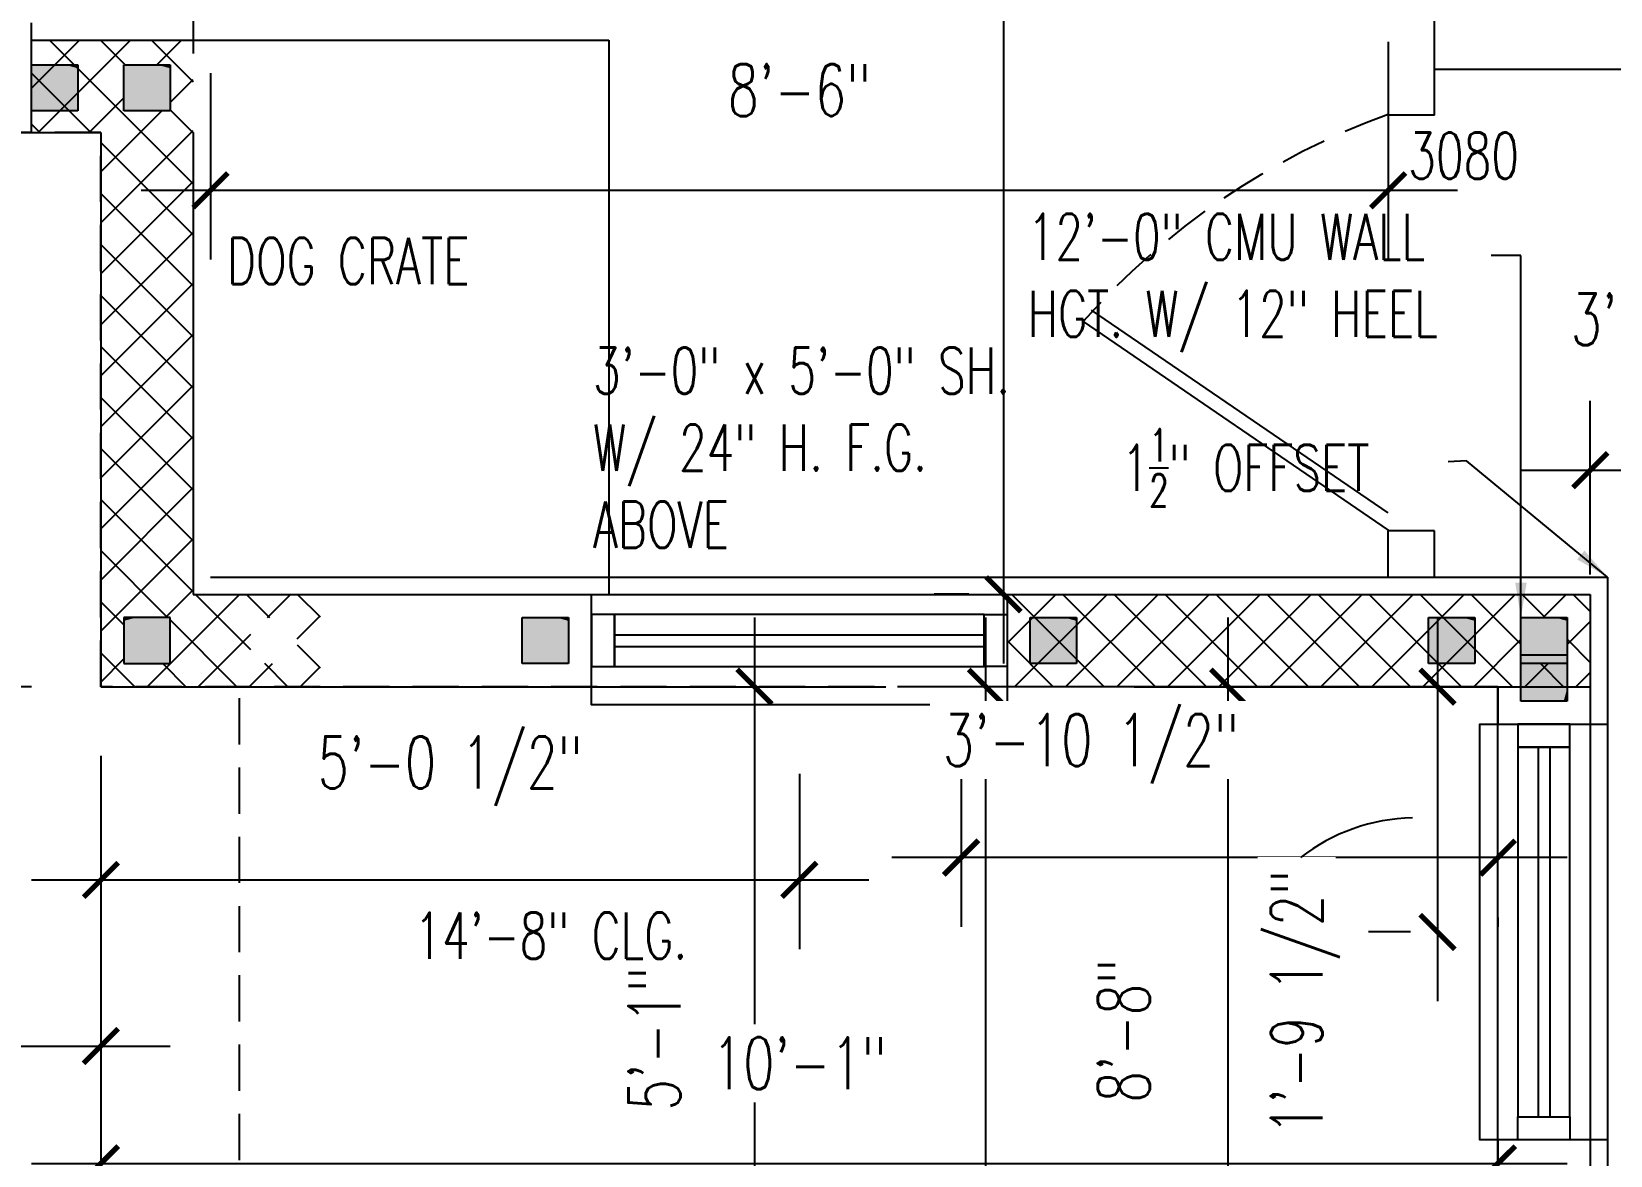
# Model space of a CAD drawing. Header units: inches. Extents: x -25328 to 8149, y -5530 to 4336.
# Drawn here: x -4223.4 to -4086.6, y 1933.2 to 2030.6 of the extents above; entities that cross this region are included whole.
import ezdxf

# ---------------------------------------------------------------- set-up
doc = ezdxf.new("R2010")
doc.units = ezdxf.units.IN
doc.header["$LTSCALE"] = 16
doc.header["$MEASUREMENT"] = 0
doc.linetypes.add('HIDDEN', pattern=[0.375, 0.25, -0.125])
doc.layers.get('0').update_dxf_attribs({"linetype": 'CONTINUOUS'})
doc.layers.get('DEFPOINTS').update_dxf_attribs({"linetype": 'CONTINUOUS'})
doc.layers.add('AREA', color=7, linetype='HIDDEN', plot=False)
for name, color, linetype in [('B1_1', 6, 'CONTINUOUS'), ('CEILING', 8, 'CONTINUOUS'), ('CELLS', 165, 'CONTINUOUS'), ('DIM', 5, 'CONTINUOUS'), ('DIMS', 5, 'CONTINUOUS'), ('DOORS', 1, 'CONTINUOUS'), ('DRY WALL', 8, 'CONTINUOUS'), ('TEXT', 11, 'CONTINUOUS'), ('WALLS EXT', 6, 'CONTINUOUS'), ('WALLS INT', 6, 'CONTINUOUS'), ('WINDOWS', 1, 'CONTINUOUS')]:
    doc.layers.add(name, color=color, linetype=linetype)
doc.styles.add('PAYTAS RM', font='romans.shx', dxfattribs={"width": 0.7, "height": 4.5})
doc.styles.add('PAYTS NOTES', font='romans.shx', dxfattribs={"width": 0.7, "height": 4.5})
doc.dimstyles.new('DIM- PAYTAS', dxfattribs={"dimscale": 48, "dimtxt": 0.1, "dimasz": 0.0625, "dimexe": 0.125, "dimexo": 0.125, "dimgap": 0.125, "dimtad": 1, "dimdec": 1, "dimzin": 3, "dimdsep": 46, "dimlunit": 4, "dimtxsty": 'PAYTAS RM', "dimblk": 'ARCHTICK', "dimcen": 0.09, "dimdle": 0.125, "dimclrd": 5, "dimclre": 5, "dimclrt": 11, "dimadec": 0, "dimazin": 0, "dimtfac": 1, "dimtdec": 1, "dimtofl": 0, "dimtmove": 2, "dimatfit": 3, "dimfxl": 0, "dimfrac": 2, "dimtolj": 1, "dimtzin": 3, "dimarcsym": 0})

# ---------------------------------------------------------------- blocks, each defined once
blk = doc.blocks.new('_ArchTick')
at = {"color": 0, "linetype": 'ByBlock', "const_width": 0.15}
blk.add_lwpolyline([(-0.5, -0.5), (0.5, 0.5)], dxfattribs=at)
blk = doc.blocks.new('CELL')
at = {"layer": 'CELLS', "linetype": 'Continuous'}
for p, q in [((-1.99, -1.89), (-1.99, 2.11)), ((-1.99, 2.11), (2.01, 2.11)), ((2.01, 2.11), (2.01, -1.89)), ((2.01, -1.89), (-1.99, -1.89))]:
    blk.add_line(p, q, dxfattribs=at)
for points in [[(-1.99, 2.11), (-1.99, -1.89), (2.01, 2.11), (-0.07, -1.89)], [(2.01, 2.11), (-0.07, -1.89), (2.01, -0.79), (1.71, -1.89)], [(2.01, -0.79), (1.71, -1.89), (2.01, -1.89)]]:
    blk.add_solid(points, dxfattribs=at)
blk = doc.blocks.new('*D249')
at = {"layer": 'DEFPOINTS', "color": 0, "transparency": 16777216}
for p in [(-4129.39, 1973.81), (-4119.76, 1973.81), (-4096.39, 1869.81)]:
    blk.add_point(p, dxfattribs=at)
at = {"layer": 'DIMS', "color": 5, "lineweight": -2, "transparency": 16777216}
for p, q in [((-4119.76, 1863.81), (-4119.76, 1979.81)), ((-4123.39, 1973.81), (-4113.76, 1973.81)), ((-4102.39, 1869.81), (-4125.76, 1869.81))]:
    blk.add_line(p, q, dxfattribs=at)
at = {"layer": 'DIMS', "color": 5, "lineweight": -2, "transparency": 16777216, "xscale": 3, "yscale": 3, "zscale": 3}
for p, rotation in [((-4119.76, 1973.81), 90), ((-4119.76, 1869.81), 270)]:
    blk.add_blockref('_ArchTick', p, dxfattribs=dict(at, rotation=rotation))
at = {"layer": 'DIMS', "color": 11, "transparency": 16777216, "insert": (-4128.8, 1944.01), "char_height": 4.5, "attachment_point": 5, "rotation": 90, "style": 'PAYTAS RM'}
blk.add_mtext('\\A1;8\'-8"', dxfattribs=at)
blk = doc.blocks.new('*D251')
at = {"layer": 'DEFPOINTS', "color": 0, "transparency": 16777216}
for p in [(-4301.39, 1973.81), (-4217.39, 1973.81), (-4217.39, 1942.68)]:
    blk.add_point(p, dxfattribs=at)
at = {"layer": 'DIMS', "color": 5, "lineweight": -2, "transparency": 16777216}
for p, q in [((-4301.39, 1967.81), (-4301.39, 1936.68)), ((-4217.39, 1967.81), (-4217.39, 1936.68)), ((-4307.39, 1942.68), (-4211.39, 1942.68))]:
    blk.add_line(p, q, dxfattribs=at)
at = {"layer": 'DIMS', "color": 5, "lineweight": -2, "transparency": 16777216, "xscale": 3, "yscale": 3, "zscale": 3, "rotation": 180}
blk.add_blockref('_ArchTick', (-4301.39, 1942.68), dxfattribs=at)
at = {"layer": 'DIMS', "color": 5, "lineweight": -2, "transparency": 16777216, "xscale": 3, "yscale": 3, "zscale": 3}
blk.add_blockref('_ArchTick', (-4217.39, 1942.68), dxfattribs=at)
at = {"layer": 'DIMS', "color": 11, "transparency": 16777216, "insert": (-4259.39, 1951.36), "char_height": 4.5, "attachment_point": 5, "style": 'PAYTAS RM'}
blk.add_mtext('\\A1;7\'-0"', dxfattribs=at)
blk = doc.blocks.new('*D252')
at = {"layer": 'DEFPOINTS', "color": 0, "transparency": 16777216}
for p in [(-4217.39, 2021.81), (-4235.79, 1973.81), (-4217.39, 1973.81)]:
    blk.add_point(p, dxfattribs=at)
at = {"layer": 'DIMS', "color": 5, "lineweight": -2, "transparency": 16777216}
for p, q in [((-4235.79, 2027.81), (-4235.79, 1967.81)), ((-4223.39, 2021.81), (-4241.79, 2021.81)), ((-4223.39, 1973.81), (-4241.79, 1973.81))]:
    blk.add_line(p, q, dxfattribs=at)
at = {"layer": 'DIMS', "color": 5, "lineweight": -2, "transparency": 16777216, "xscale": 3, "yscale": 3, "zscale": 3}
for p, rotation in [((-4235.79, 2021.81), 90), ((-4235.79, 1973.81), 270)]:
    blk.add_blockref('_ArchTick', p, dxfattribs=dict(at, rotation=rotation))
at = {"layer": 'DIMS', "color": 11, "transparency": 16777216, "insert": (-4244.47, 1997.81), "char_height": 4.5, "attachment_point": 5, "rotation": 90, "style": 'PAYTAS RM'}
blk.add_mtext('\\A1;4\'-0"', dxfattribs=at)
blk = doc.blocks.new('*D262')
at = {"layer": 'DEFPOINTS', "color": 0, "transparency": 16777216}
for p in [(-4140.73, 1973.81), (-4129.39, 1973.81), (-4105.76, 1509.81)]:
    blk.add_point(p, dxfattribs=at)
at = {"layer": 'DIMS', "color": 5, "lineweight": -2, "transparency": 16777216}
for p, q in [((-4140.73, 1503.81), (-4140.73, 1979.81)), ((-4135.39, 1973.81), (-4146.73, 1973.81)), ((-4111.76, 1509.81), (-4146.73, 1509.81))]:
    blk.add_line(p, q, dxfattribs=at)
at = {"layer": 'DIMS', "color": 5, "lineweight": -2, "transparency": 16777216, "xscale": 3, "yscale": 3, "zscale": 3}
for p, rotation in [((-4140.73, 1973.81), 90), ((-4140.73, 1509.81), 270)]:
    blk.add_blockref('_ArchTick', p, dxfattribs=dict(at, rotation=rotation))
at = {"layer": 'DIMS', "color": 11, "transparency": 16777216, "insert": (-4149.41, 1741.81), "char_height": 4.5, "attachment_point": 5, "rotation": 90, "style": 'PAYTAS RM'}
blk.add_mtext('\\A1;38\'-8"', dxfattribs=at)
blk = doc.blocks.new('*D243')
at = {"layer": 'DEFPOINTS', "color": 0, "transparency": 16777216}
for p in [(-4164.89, 1973.81), (-4185.39, 1912.81), (-4160.77, 1912.81)]:
    blk.add_point(p, dxfattribs=at)
at = {"layer": 'DIMS', "color": 5, "lineweight": -2, "transparency": 16777216}
for p, q in [((-4160.77, 1979.81), (-4160.77, 1906.81)), ((-4158.89, 1973.81), (-4154.77, 1973.81)), ((-4179.39, 1912.81), (-4154.77, 1912.81))]:
    blk.add_line(p, q, dxfattribs=at)
at = {"layer": 'DIMS', "color": 5, "lineweight": -2, "transparency": 16777216, "xscale": 3, "yscale": 3, "zscale": 3}
for p, rotation in [((-4160.77, 1973.81), 90), ((-4160.77, 1912.81), 270)]:
    blk.add_blockref('_ArchTick', p, dxfattribs=dict(at, rotation=rotation))
at = {"layer": 'DIMS', "color": 11, "transparency": 16777216, "insert": (-4169.45, 1943.31), "char_height": 4.5, "attachment_point": 5, "rotation": 90, "style": 'PAYTAS RM'}
blk.add_mtext('\\A1;5\'-1"', dxfattribs=at)
blk = doc.blocks.new('*D311')
at = {"layer": 'DEFPOINTS', "color": 0, "transparency": 16777216}
for p in [(-4096.39, 1959.81), (-4142.89, 1959)]:
    blk.add_point(p, dxfattribs=at)
at = {"layer": 'DIM', "color": 5, "lineweight": -2, "transparency": 16777216}
for p, q in [((-4142.89, 1966.25), (-4142.89, 1953)), ((-4090.39, 1959), (-4148.89, 1959)), ((-4096.39, 1953.81), (-4096.39, 1953))]:
    blk.add_line(p, q, dxfattribs=at)
at = {"layer": 'DIM', "color": 5, "lineweight": -2, "transparency": 16777216, "xscale": 3, "yscale": 3, "zscale": 3, "rotation": 180}
blk.add_blockref('_ArchTick', (-4142.89, 1959), dxfattribs=at)
at = {"layer": 'DIM', "color": 5, "lineweight": -2, "transparency": 16777216, "xscale": 3, "yscale": 3, "zscale": 3}
blk.add_blockref('_ArchTick', (-4096.39, 1959), dxfattribs=at)
at = {"layer": 'DIM', "color": 11, "transparency": 16777216, "insert": (-4131.64, 1968.43), "char_height": 4.5, "attachment_point": 5, "style": 'PAYTAS RM', "bg_fill": 3, "box_fill_scale": 1.25, "bg_fill_color": 256, "bg_fill_true_color": 13158600, "bg_fill_transparency": 0}
blk.add_mtext('\\A1;3\'-10 1/2"', dxfattribs=at)
at = {"layer": 'DEFPOINTS', "color": 0, "transparency": 16777216}
blk.add_point((-4142.89, 1972.25), dxfattribs=at)
blk = doc.blocks.new('*D336')
at = {"layer": 'DEFPOINTS', "color": 0, "transparency": 16777216}
for p in [(-4217.39, 1952.25), (-4096.39, 1938.16), (-4096.39, 1932.51)]:
    blk.add_point(p, dxfattribs=at)
at = {"layer": 'WALLS INT', "color": 5, "lineweight": -2, "transparency": 16777216}
for p, q in [((-4217.39, 1946.25), (-4217.39, 1926.51)), ((-4223.39, 1932.51), (-4090.39, 1932.51)), ((-4096.39, 1932.16), (-4096.39, 1926.51))]:
    blk.add_line(p, q, dxfattribs=at)
at = {"layer": 'WALLS INT', "color": 5, "lineweight": -2, "transparency": 16777216, "xscale": 3, "yscale": 3, "zscale": 3, "rotation": 180}
blk.add_blockref('_ArchTick', (-4217.39, 1932.51), dxfattribs=at)
at = {"layer": 'WALLS INT', "color": 5, "lineweight": -2, "transparency": 16777216, "xscale": 3, "yscale": 3, "zscale": 3}
blk.add_blockref('_ArchTick', (-4096.39, 1932.51), dxfattribs=at)
at = {"layer": 'WALLS INT', "color": 11, "transparency": 16777216, "insert": (-4156.89, 1941.19), "char_height": 4.5, "attachment_point": 5, "style": 'PAYTAS RM', "bg_fill": 3, "box_fill_scale": 1.25, "bg_fill_color": 256, "bg_fill_true_color": 13158600, "bg_fill_transparency": 0}
blk.add_mtext('\\A1;10\'-1"', dxfattribs=at)
blk = doc.blocks.new('*D355')
at = {"layer": 'DEFPOINTS', "color": 0, "transparency": 16777216}
for p in [(-4105.89, 2035.67), (-4207.89, 2032.96), (-4105.89, 2016.81)]:
    blk.add_point(p, dxfattribs=at)
at = {"layer": 'WALLS INT', "color": 5, "lineweight": -2, "transparency": 16777216}
for p, q in [((-4105.89, 2029.67), (-4105.89, 2010.81)), ((-4207.89, 2026.96), (-4207.89, 2010.81)), ((-4213.89, 2016.81), (-4099.89, 2016.81))]:
    blk.add_line(p, q, dxfattribs=at)
at = {"layer": 'WALLS INT', "color": 5, "lineweight": -2, "transparency": 16777216, "xscale": 3, "yscale": 3, "zscale": 3, "rotation": 180}
blk.add_blockref('_ArchTick', (-4207.89, 2016.81), dxfattribs=at)
at = {"layer": 'WALLS INT', "color": 5, "lineweight": -2, "transparency": 16777216, "xscale": 3, "yscale": 3, "zscale": 3}
blk.add_blockref('_ArchTick', (-4105.89, 2016.81), dxfattribs=at)
at = {"layer": 'WALLS INT', "color": 11, "transparency": 16777216, "insert": (-4156.89, 2025.49), "char_height": 4.5, "attachment_point": 5, "style": 'PAYTAS RM', "bg_fill": 3, "box_fill_scale": 1.25, "bg_fill_color": 256, "bg_fill_true_color": 13158600, "bg_fill_transparency": 0}
blk.add_mtext('\\A1;8\'-6"', dxfattribs=at)
blk = doc.blocks.new('*D564')
at = {"layer": 'DEFPOINTS', "color": 0, "transparency": 16777216}
for p in [(-4217.39, 1973.81), (-4156.89, 1972.25), (-4156.89, 1957.07)]:
    blk.add_point(p, dxfattribs=at)
at = {"layer": 'DIM', "color": 5, "lineweight": -2, "transparency": 16777216}
for p, q in [((-4217.39, 1967.81), (-4217.39, 1951.07)), ((-4156.89, 1966.25), (-4156.89, 1951.07)), ((-4223.39, 1957.07), (-4150.89, 1957.07))]:
    blk.add_line(p, q, dxfattribs=at)
at = {"layer": 'DIM', "color": 5, "lineweight": -2, "transparency": 16777216, "xscale": 3, "yscale": 3, "zscale": 3, "rotation": 180}
blk.add_blockref('_ArchTick', (-4217.39, 1957.07), dxfattribs=at)
at = {"layer": 'DIM', "color": 5, "lineweight": -2, "transparency": 16777216, "xscale": 3, "yscale": 3, "zscale": 3}
blk.add_blockref('_ArchTick', (-4156.89, 1957.07), dxfattribs=at)
at = {"layer": 'DIM', "color": 11, "transparency": 16777216, "insert": (-4187.14, 1966.5), "char_height": 4.5, "attachment_point": 5, "style": 'PAYTAS RM', "bg_fill": 3, "box_fill_scale": 1.25, "bg_fill_color": 256, "bg_fill_true_color": 13158600, "bg_fill_transparency": 0}
blk.add_mtext('\\A1;5\'-0 1/2"', dxfattribs=at)
blk = doc.blocks.new('*D565')
at = {"layer": 'DEFPOINTS', "color": 0, "transparency": 16777216}
for p in [(-4100.02, 1973.81), (-4101.61, 1952.56), (-4097.95, 1952.56)]:
    blk.add_point(p, dxfattribs=at)
at = {"layer": 'DIM', "color": 5, "lineweight": -2, "transparency": 16777216}
for p, q in [((-4101.61, 1979.81), (-4101.61, 1946.56)), ((-4106.02, 1973.81), (-4107.61, 1973.81)), ((-4103.95, 1952.56), (-4107.61, 1952.56))]:
    blk.add_line(p, q, dxfattribs=at)
at = {"layer": 'DIM', "color": 5, "lineweight": -2, "transparency": 16777216, "xscale": 3, "yscale": 3, "zscale": 3}
for p, rotation in [((-4101.61, 1973.81), 90), ((-4101.61, 1952.56), 270)]:
    blk.add_blockref('_ArchTick', p, dxfattribs=dict(at, rotation=rotation))
at = {"layer": 'DIM', "color": 11, "transparency": 16777216, "insert": (-4113.07, 1946.45), "char_height": 4.5, "attachment_point": 5, "rotation": 90, "style": 'PAYTAS RM', "bg_fill": 3, "box_fill_scale": 1.25, "bg_fill_color": 256, "bg_fill_true_color": 13158600, "bg_fill_transparency": 0}
blk.add_mtext('\\A1;1\'-9 1/2"', dxfattribs=at)
blk = doc.blocks.new('*D1096')
at = {"layer": 'DEFPOINTS', "color": 0, "transparency": 16777216}
for p in [(-4050.89, 1992.56), (-4050.89, 1979.31), (-4088.39, 1977.53)]:
    blk.add_point(p, dxfattribs=at)
at = {"layer": 'DIM', "color": 5, "lineweight": -2, "transparency": 16777216}
for p, q in [((-4088.39, 1983.53), (-4088.39, 1998.56)), ((-4050.89, 1985.31), (-4050.89, 1998.56)), ((-4094.39, 1992.56), (-4044.89, 1992.56))]:
    blk.add_line(p, q, dxfattribs=at)
at = {"layer": 'DIM', "color": 5, "lineweight": -2, "transparency": 16777216, "xscale": 3, "yscale": 3, "zscale": 3, "rotation": 180}
blk.add_blockref('_ArchTick', (-4088.39, 1992.56), dxfattribs=at)
at = {"layer": 'DIM', "color": 5, "lineweight": -2, "transparency": 16777216, "xscale": 3, "yscale": 3, "zscale": 3}
blk.add_blockref('_ArchTick', (-4050.89, 1992.56), dxfattribs=at)
at = {"layer": 'DIM', "color": 11, "transparency": 16777216, "insert": (-4078.61, 2004.88), "char_height": 4.5, "attachment_point": 5, "style": 'PAYTAS RM', "bg_fill": 3, "box_fill_scale": 1.25, "bg_fill_color": 256, "bg_fill_true_color": 13158600, "bg_fill_transparency": 0}
blk.add_mtext('\\A1;3\'-1 1/2"', dxfattribs=at)
blk = doc.blocks.new('*D1097')
at = {"layer": 'DEFPOINTS', "color": 0, "transparency": 16777216}
for p in [(-4138.43, 2127.81), (-4139.21, 1981.81), (-4136.22, 1981.81)]:
    blk.add_point(p, dxfattribs=at)
at = {"layer": 'DIM', "color": 5, "lineweight": -2, "transparency": 16777216}
for p, q in [((-4139.21, 2133.81), (-4139.21, 1975.81)), ((-4144.43, 2127.81), (-4145.21, 2127.81)), ((-4142.22, 1981.81), (-4145.21, 1981.81))]:
    blk.add_line(p, q, dxfattribs=at)
at = {"layer": 'DIM', "color": 5, "lineweight": -2, "transparency": 16777216, "xscale": 3, "yscale": 3, "zscale": 3}
for p, rotation in [((-4139.21, 2127.81), 90), ((-4139.21, 1981.81), 270)]:
    blk.add_blockref('_ArchTick', p, dxfattribs=dict(at, rotation=rotation))
at = {"layer": 'DIM', "color": 11, "transparency": 16777216, "insert": (-4147.89, 2054.81), "char_height": 4.5, "attachment_point": 5, "rotation": 90, "style": 'PAYTAS RM', "bg_fill": 3, "box_fill_scale": 1.25, "bg_fill_color": 256, "bg_fill_true_color": 13158600, "bg_fill_transparency": 0}
blk.add_mtext('\\A1;12\'-2"', dxfattribs=at)

msp = doc.modelspace()

# ---------------------------------------------------------------- hatches: boundary and pattern name
at = {"layer": 'DIMS'}
h = msp.add_hatch(dxfattribs=at)
h.set_pattern_fill('ANSI37', color=8, scale=25, style=0)
h.paths.add_polyline_path([(-4217.39364874, 2021.80728168), (-4223.39364874, 2021.80728168), (-4223.39364874, 2029.80728168), (-4209.39364874, 2029.80728168), (-4209.39364874, 1981.80728168), (-4198.39364874, 1981.80728168), (-4198.39364874, 1973.80728168), (-4217.39364874, 1973.80728168)])
h.paths.add_polyline_path([(-4204.39364874, 1975.80993976), (-4200.39364874, 1975.80993976), (-4200.39364874, 1979.80993976), (-4204.39364874, 1979.80993976)], flags=16)
h.paths.add_polyline_path([(-4211.39364874, 1979.80993976), (-4215.39364874, 1979.80993976), (-4215.39364874, 1975.80993976), (-4211.39364874, 1975.80993976)], flags=16)
h.paths.add_polyline_path([(-4211.39364874, 2023.67724749), (-4211.39364874, 2027.67724749), (-4215.39364874, 2027.67724749), (-4215.39364874, 2023.67724749)], flags=16)
h = msp.add_hatch(dxfattribs=at)
h.set_pattern_fill('ANSI37', color=8, scale=25, style=0)
edge = h.paths.add_edge_path()
edge.add_line((-4138.89364874, 1981.80728168), (-4138.89364874, 1973.80728168))
edge.add_line((-4138.89364874, 1973.80728168), (-4124.9835159, 1973.80728168))
edge.add_arc((-4128.29303076, 1972.23893005), 3.66232377, 25.3558848593, 54.9999999502)
edge.add_arc((-4128.29303076, 1978.23893005), 3.66232377, 305.0000000497, 414.9999999503)
edge.add_arc((-4128.45856937, 1983.30011391), 3.06332591, 317.7119553117, 330.8351529094)
edge.add_line((-4125.78360815, 1981.80728168), (-4138.89364874, 1981.80728168))
h = msp.add_hatch(dxfattribs=at)
h.set_pattern_fill('ANSI37', color=8, scale=25, style=0)
h.paths.add_polyline_path([(-4126.19240814, 1981.23893005, 0.0573234159), (-4125.78360815, 1981.80728168), (-4088.39364874, 1981.80728168), (-4088.39364874, 1973.80728168), (-4096.39364874, 1973.80728168), (-4124.9835159, 1973.80728168, 0.1300730639), (-4126.19240814, 1975.23893005, 0.52056705)])
h.paths.add_polyline_path([(-4094.39364874, 1975.80993976), (-4090.39364874, 1975.80993976), (-4090.39364874, 1979.80993976), (-4094.39364874, 1979.80993976)], flags=16)

# ---------------------------------------------------------------- linework, layer by layer
at = {"layer": 'B1_1'}
for p, q in [((-4101.89364874, 2023.30728168), (-4101.89364874, 2123.80728168)), ((-4105.89364874, 1983.30728168), (-4105.89364874, 1987.30728168)), ((-4101.89364874, 1987.30728168), (-4105.89364874, 1987.30728168)), ((-4101.89364874, 1983.30728168), (-4101.89364874, 1987.30728168))]:
    msp.add_line(p, q, dxfattribs=at)
at = {"layer": 'DIMS'}
for p, q in [((-4164.89364874, 1973.80728168), (-4149.39364874, 1973.80728168)), ((-4096.39364874, 1973.80728168), (-4138.89364874, 1973.80728168))]:
    msp.add_line(p, q, dxfattribs=at)
at = {"layer": 'DIMS', "color": 8}
msp.add_line((-4096.39364874, 1973.80728168), (-4088.39364874, 1973.80728168), dxfattribs=at)
at = {"layer": 'DOORS'}
for p, q in [((-4105.89364874, 1988.86022955), (-4131.59218185, 2006.43594236)), ((-4132.31209947, 2005.42830763), (-4105.89364874, 1987.36022955))]:
    msp.add_line(p, q, dxfattribs=at)
at = {"layer": 'DRY WALL'}
for p, q in [((-4207.89364874, 1983.30728168), (-4086.89364874, 1983.30728168)), ((-4086.89364874, 1983.30728168), (-4086.89364874, 1925.80728168))]:
    msp.add_line(p, q, dxfattribs=at)
at = {"layer": 'WALLS EXT'}
for p, q in [((-4209.39364874, 2076.65109328), (-4209.39364874, 2028.65109328)), ((-4223.39364874, 2021.80728168), (-4223.39364874, 2031.30728168)), ((-4223.39364874, 2029.80728168), (-4209.39364874, 2029.80728168)), ((-4209.39364874, 2029.80728168), (-4173.39364874, 2029.80728168)), ((-4173.39364874, 2029.80728168), (-4173.39364874, 1981.80728168)), ((-4301.39364874, 2021.80728168), (-4217.39364874, 2021.80728168)), ((-4217.39364874, 2021.80728168), (-4217.39364874, 1973.80728168)), ((-4209.39364874, 2021.80728168), (-4209.39364874, 1981.80728168)), ((-4209.39364874, 1981.80728168), (-4088.39364874, 1981.80728168)), ((-4088.39364874, 1981.80728168), (-4088.39364874, 1945.80728168)), ((-4217.39364874, 1973.80728168), (-4150.89364874, 1973.80728168)), ((-4127.89364874, 1973.80728168), (-4096.39364874, 1973.80728168)), ((-4096.39364874, 1973.80728168), (-4096.39364874, 1970.55728168)), ((-4088.39364874, 1945.80728168), (-4088.39364874, 1869.80728168)), ((-4096.39364874, 1934.55728168), (-4096.39364874, 1649.80728168))]:
    msp.add_line(p, q, dxfattribs=at)
at = {"layer": 'WINDOWS'}
for p, q in [((-4157.89364874, 1980.04943533), (-4174.89364874, 1980.04943533)), ((-4174.89364874, 1980.04943533), (-4174.89364874, 1975.54943533)), ((-4140.89364874, 1980.04943533), (-4172.89364874, 1980.04943533)), ((-4172.89364874, 1977.79943533), (-4172.89364874, 1980.04943533)), ((-4172.89364874, 1980.04943533), (-4172.89364874, 1975.54943533)), ((-4140.89364874, 1977.79943533), (-4140.89364874, 1980.04943533)), ((-4140.89364874, 1975.54943533), (-4140.89364874, 1980.04943533)), ((-4140.89364874, 1980.04943533), (-4138.89364874, 1980.04943533)), ((-4140.89364874, 1975.54943533), (-4140.89364874, 1980.04943533)), ((-4138.89364874, 1980.04943533), (-4138.89364874, 1975.54943533)), ((-4172.89364874, 1978.29943533), (-4140.89364874, 1978.29943533)), ((-4172.89364874, 1975.54943533), (-4172.89364874, 1977.79943533)), ((-4172.89364874, 1977.29943533), (-4140.89364874, 1977.29943533)), ((-4174.89364874, 1975.54943533), (-4157.89364874, 1975.54943533)), ((-4172.89364874, 1975.54943533), (-4140.89364874, 1975.54943533)), ((-4138.89364874, 1975.54943533), (-4140.89364874, 1975.54943533))]:
    msp.add_line(p, q, dxfattribs=at)
msp.add_lwpolyline([(-4138.89364874, 1981.80728168), (-4138.89364874, 1972.24976353), (-4174.89364874, 1972.24976353), (-4174.89364874, 1981.80728168)], dxfattribs=at)

# ---------------------------------------------------------------- block references
at = {"layer": 'CELLS', "rotation": 90.00000000000001}
for p in [(-4221.2829758, 2025.66807796), (-4213.2829758, 2025.66807796), (-4178.7829758, 1977.80077024), (-4134.7829758, 1977.80077024), (-4092.2829758, 1977.80077024)]:
    msp.add_blockref('CELL', p, dxfattribs=at)
at = {"layer": 'CELLS', "xscale": -1, "rotation": 270}
msp.add_blockref('CELL', (-4213.50432169, 1977.80077024), dxfattribs=at)

# ---------------------------------------------------------------- texts
at = {"layer": 'TEXT', "char_height": 4, "style": 'PAYTS NOTES'}
for s, insert, width, attachment_point in [('\\A1;3\'-0" x 5\'-0" SH. W/ 24" H. F.G. ABOVE', (-4174.76189915, 2003.17846642), 39.1750147968, 1), ('\\A1;1{\\H0.7x;\\S1/2;}" OFFSET', (-4107.51609731, 1996.12589467), 77.7115776147, 3)]:
    msp.add_mtext(s, dxfattribs=dict(at, insert=insert, width=width, attachment_point=attachment_point))

# ---------------------------------------------------------------- dimensions: what is measured, and where the dimension line sits
at = {"layer": 'DIMS'}
for base, p1, p2, angle, picture, middle in [((-4235.78729749, 1973.80728168), (-4217.39364874, 2021.80728168), (-4217.39364874, 1973.80728168), 90, '*D252', (-4244.46586892, 1997.80728168)), ((-4160.77037692, 1912.80728168), (-4164.89364874, 1973.80728168), (-4185.39364874, 1912.80728168), 90, '*D243', (-4169.44894835, 1943.30728168)), ((-4140.73411657, 1973.80728168), (-4105.76401156, 1509.80728168), (-4129.39364874, 1973.80728168), 90, '*D262', (-4149.412688, 1741.80728168)), ((-4217.39364874, 1942.68373692), (-4301.39364874, 1973.80728168), (-4217.39364874, 1973.80728168), 0, '*D251', (-4259.39364874, 1951.36230835))]:
    dim = msp.add_linear_dim(base=base, p1=p1, p2=p2, angle=angle, dimstyle='DIM- PAYTAS', dxfattribs=at)
    dim.commit()
    dim.dimension.update_dxf_attribs({"geometry": picture, "text_midpoint": middle})
dim = msp.add_linear_dim(base=(-4119.76401156, 1973.80728168), p1=(-4096.39364874, 1869.80728168), p2=(-4129.39364874, 1973.80728168), angle=90, dimstyle='DIM- PAYTAS', dxfattribs=at)
dim.commit()
dim.dimension.update_dxf_attribs({"geometry": '*D249', "text_midpoint": (-4128.79873306, 1944.00549493), "dimtype": 160})

# ---------------------------------------------------------------- leaders
msp.add_leader([(-4086.89364874, 1983.30728168), (-4099.12338642, 1993.37480967), (-4100.70798454, 1993.28166863)], dimstyle='DIM- PAYTAS', override={"dimgap": 0.125, "dimtad": 0}, dxfattribs=at)
at = {"layer": 'WALLS INT'}
msp.add_leader([(-4094.39364874, 1979.80993976), (-4094.39364874, 2011.17417918), (-4096.98486994, 2011.17417918)], dimstyle='DIM- PAYTAS', override={"dimgap": 0.125, "dimtad": 0, "dimtfill": 1, "dimarcsym": 2}, dxfattribs=at)

# ---------------------------------------------------------------- next in the draw order: dimensions: what is measured, and where the dimension line sits
at = {"layer": 'DIM'}
dim = msp.add_linear_dim(base=(-4050.89364874, 1992.55980753), p1=(-4088.39364874, 1977.52980261), p2=(-4050.89364874, 1979.30728168), dimstyle='DIM- PAYTAS', override={"dimtfill": 1, "dimarcsym": 2}, dxfattribs=at)
dim.commit()
dim.dimension.update_dxf_attribs({"geometry": '*D1096', "text_midpoint": (-4078.61310294, 2004.88146625), "dimtype": 160})
dim = msp.add_linear_dim(base=(-4142.89364874, 1959), p1=(-4096.39364874, 1959.80728168), p2=(-4142.89364874, 1972.24976353), angle=180, dimstyle='DIM- PAYTAS', override={"dimtfill": 1, "dimarcsym": 2}, dxfattribs=at)
dim.commit()
dim.dimension.update_dxf_attribs({"geometry": '*D311', "text_midpoint": (-4131.64364874, 1968.42857143), "dimtype": 160})
at = {"layer": 'WALLS INT'}
dim = msp.add_linear_dim(base=(-4105.89364874, 2016.81386994), p1=(-4207.89364874, 2032.95855238), p2=(-4105.89364874, 2035.66739953), dimstyle='DIM- PAYTAS', override={"dimtfill": 1, "dimarcsym": 2}, dxfattribs=at)
dim.commit()
dim.dimension.update_dxf_attribs({"geometry": '*D355', "text_midpoint": (-4156.89364874, 2025.49244137)})
dim = msp.add_linear_dim(base=(-4096.39364874, 1932.50743575), p1=(-4217.39364874, 1952.2455093), p2=(-4096.39364874, 1938.16318031), angle=180, dimstyle='DIM- PAYTAS', override={"dimtfill": 1, "dimarcsym": 2}, dxfattribs=at)
dim.commit()
dim.dimension.update_dxf_attribs({"geometry": '*D336', "text_midpoint": (-4156.89364874, 1941.18600718)})

# ---------------------------------------------------------------- next in the draw order: linework, layer by layer
at = {"layer": 'B1_1'}
for p, q in [((-4101.89364874, 2027.30728168), (-4050.89364874, 2027.30728168)), ((-4101.89364874, 2023.30728168), (-4105.89364874, 2023.30728168))]:
    msp.add_line(p, q, dxfattribs=at)
at = {"layer": 'DOORS', "color": 8, "linetype": 'HIDDEN'}
msp.add_arc((-4084.17082593, 1962.93014792), 64.21585316, 109.7720069998, 138.5625754241, dxfattribs=at)
at = {"layer": 'WINDOWS'}
for p, q in [((-4090.15149509, 1970.55728168), (-4094.65149509, 1970.55728168)), ((-4094.65149509, 1970.55728168), (-4094.65149509, 1965.55728168)), ((-4090.15149509, 1965.55728168), (-4090.15149509, 1970.55728168)), ((-4094.65149509, 1968.55728168), (-4094.65149509, 1936.55728168)), ((-4094.65149509, 1968.55728168), (-4092.40149509, 1968.55728168)), ((-4090.15149509, 1968.55728168), (-4094.65149509, 1968.55728168)), ((-4092.90149509, 1968.55728168), (-4092.90149509, 1936.55728168)), ((-4092.40149509, 1968.55728168), (-4090.15149509, 1968.55728168)), ((-4091.90149509, 1968.55728168), (-4091.90149509, 1936.55728168)), ((-4090.15149509, 1936.55728168), (-4090.15149509, 1968.55728168)), ((-4094.65149509, 1936.55728168), (-4090.15149509, 1936.55728168)), ((-4094.65149509, 1934.55728168), (-4094.65149509, 1936.55728168)), ((-4094.65149509, 1936.55728168), (-4090.15149509, 1936.55728168)), ((-4092.40149509, 1936.55728168), (-4090.15149509, 1936.55728168)), ((-4090.15149509, 1936.55728168), (-4090.15149509, 1934.55728168)), ((-4090.15149509, 1934.55728168), (-4094.65149509, 1934.55728168))]:
    msp.add_line(p, q, dxfattribs=at)
msp.add_lwpolyline([(-4086.89364874, 1934.55728168), (-4097.9511669, 1934.55728168), (-4097.9511669, 1970.55728168), (-4086.89364874, 1970.55728168)], dxfattribs=at)

# ---------------------------------------------------------------- next in the draw order: block references
at = {"layer": 'CELLS', "rotation": 90.00000000000001}
msp.add_blockref('CELL', (-4100.2829758, 1977.80077024), dxfattribs=at)
at = {"layer": 'CELLS'}
msp.add_blockref('CELL', (-4092.40016019, 1974.44660873), dxfattribs=at)

# ---------------------------------------------------------------- next in the draw order: texts
at = {"layer": 'TEXT', "char_height": 4, "attachment_point": 1, "style": 'PAYTS NOTES'}
for s, insert, width in [('\\pt4.004,8.009,12;3080 ', (-4104.16462566, 2021.80268903), 23.9529322576), ('\\A1;12\'-0" CMU WALL HGT. W/ 12" HEEL', (-4137.12082082, 2014.77948551), 43.2115776147), ('\\A1;DOG CRATE', (-4206.46686064, 2012.67846642), 39.1750147968)]:
    msp.add_mtext(s, dxfattribs=dict(at, insert=insert, width=width))

# ---------------------------------------------------------------- next in the draw order: dimensions: what is measured, and where the dimension line sits
at = {"layer": 'DIM'}
dim = msp.add_linear_dim(base=(-4156.89364874, 1957.07366956), p1=(-4217.39364874, 1973.80728168), p2=(-4156.89364874, 1972.24976353), dimstyle='DIM- PAYTAS', override={"dimtfill": 1, "dimarcsym": 2}, dxfattribs=at)
dim.commit()
dim.dimension.update_dxf_attribs({"geometry": '*D564', "text_midpoint": (-4187.14364874, 1966.50224099)})

# ---------------------------------------------------------------- next in the draw order: linework, layer by layer
at = {"layer": 'CEILING', "linetype": 'HIDDEN'}
msp.add_line((-4205.39364874, 1920.80728168), (-4205.39364874, 1973.80728168), dxfattribs=at)

# ---------------------------------------------------------------- next in the draw order: texts
at = {"layer": 'TEXT', "insert": (-4166.60297514, 1954.23932855), "char_height": 4, "width": 116.8572981035, "attachment_point": 3, "style": 'PAYTS NOTES'}
msp.add_mtext('\\pt4.004,8.009,12;14\'-8" CLG. ', dxfattribs=at)

# ---------------------------------------------------------------- next in the draw order: dimensions: what is measured, and where the dimension line sits
at = {"layer": 'DIM'}
dim = msp.add_linear_dim(base=(-4139.20983788, 1981.80728168), p1=(-4138.43442085, 2127.80728168), p2=(-4136.21987973, 1981.80728168), angle=90, dimstyle='DIM- PAYTAS', override={"dimtfill": 1, "dimarcsym": 2}, dxfattribs=at)
dim.commit()
dim.dimension.update_dxf_attribs({"geometry": '*D1097', "text_midpoint": (-4147.88840931, 2054.80728168)})
dim = msp.add_linear_dim(base=(-4101.610770816, 1952.5572816786), p1=(-4100.0153931738, 1973.8072816786), p2=(-4097.9511668951, 1952.5572816786), angle=90, dimstyle='DIM- PAYTAS', override={"dimtfill": 1, "dimarcsym": 2}, dxfattribs=at)
dim.commit()
dim.dimension.update_dxf_attribs({"geometry": '*D565', "text_midpoint": (-4113.0682985869, 1946.4513504376), "dimtype": 160})

# ---------------------------------------------------------------- next in the draw order: linework, layer by layer
at = {"layer": 'AREA'}
for points in [[(-4378.39364874, 2409.79281257), (-4116.63938334, 2409.86502212), (-4116.59397291, 2535.80728168), (-3944.39364874, 2535.80728168), (-3944.39364874, 2477.80728168), (-3794.39364874, 2477.80728168), (-3794.39364874, 1929.80728168), (-3802.39364874, 1921.80728168), (-4012.39364874, 1921.80728168), (-4012.39364874, 1897.80728168), (-4096.39364874, 1897.80728168), (-4096.39364874, 1973.80728168), (-4217.39364874, 1973.80728168), (-4217.39364874, 2021.80728168), (-4301.39364874, 2021.80728168)], [(-4430.39364874, 1973.80728168), (-4430.39364874, 1912.80728168), (-4313.39364874, 1912.80728168), (-4313.39364874, 1900.80728168), (-4205.39364874, 1900.80728168), (-4205.39364874, 1912.80728168), (-4096.39364874, 1912.80728168), (-4096.39364874, 1973.80728168), (-4217.39364874, 1973.80728168), (-4217.39364874, 2021.80728168), (-4301.39364874, 2021.80728168), (-4301.39364874, 1973.80728168), (-4430.39364874, 1973.80728168)]]:
    msp.add_lwpolyline(points, dxfattribs=at)
at = {"layer": 'DIM'}
msp.add_arc((-4103.46041835, 1946.17252327), 16.27793764, 91.1812088389, 127.9983601527, dxfattribs=at)

doc.saveas('drawing.dxf')
